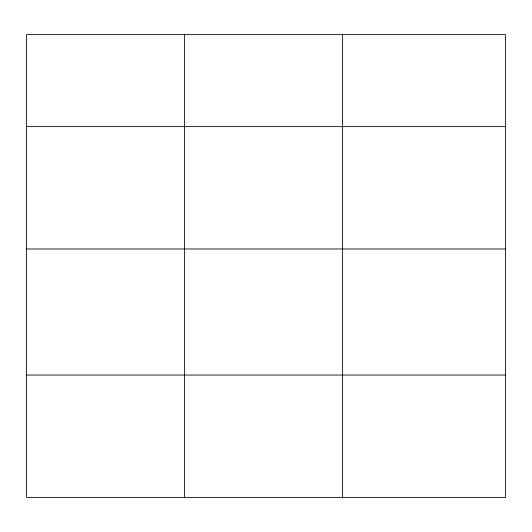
<?xml version="1.0" encoding="UTF-8"?>
<svg xmlns="http://www.w3.org/2000/svg" width="532" height="532" viewBox="0 0 532 532"><rect width="100%" height="100%" fill="white"/><g stroke="black" fill="none" stroke-linecap="round" stroke-linejoin="round"><path stroke-width="0.8" d="M505.4 248.983L505.4 34.613L26.6 34.613L26.6 497.387L505.4 497.387L505.4 248.983L26.6 248.983M26.6 126.629L505.4 126.629M26.6 375.04L505.4 375.04M342.608 34.613L342.608 497.387M184.604 34.613L184.604 497.387"/></g></svg>
